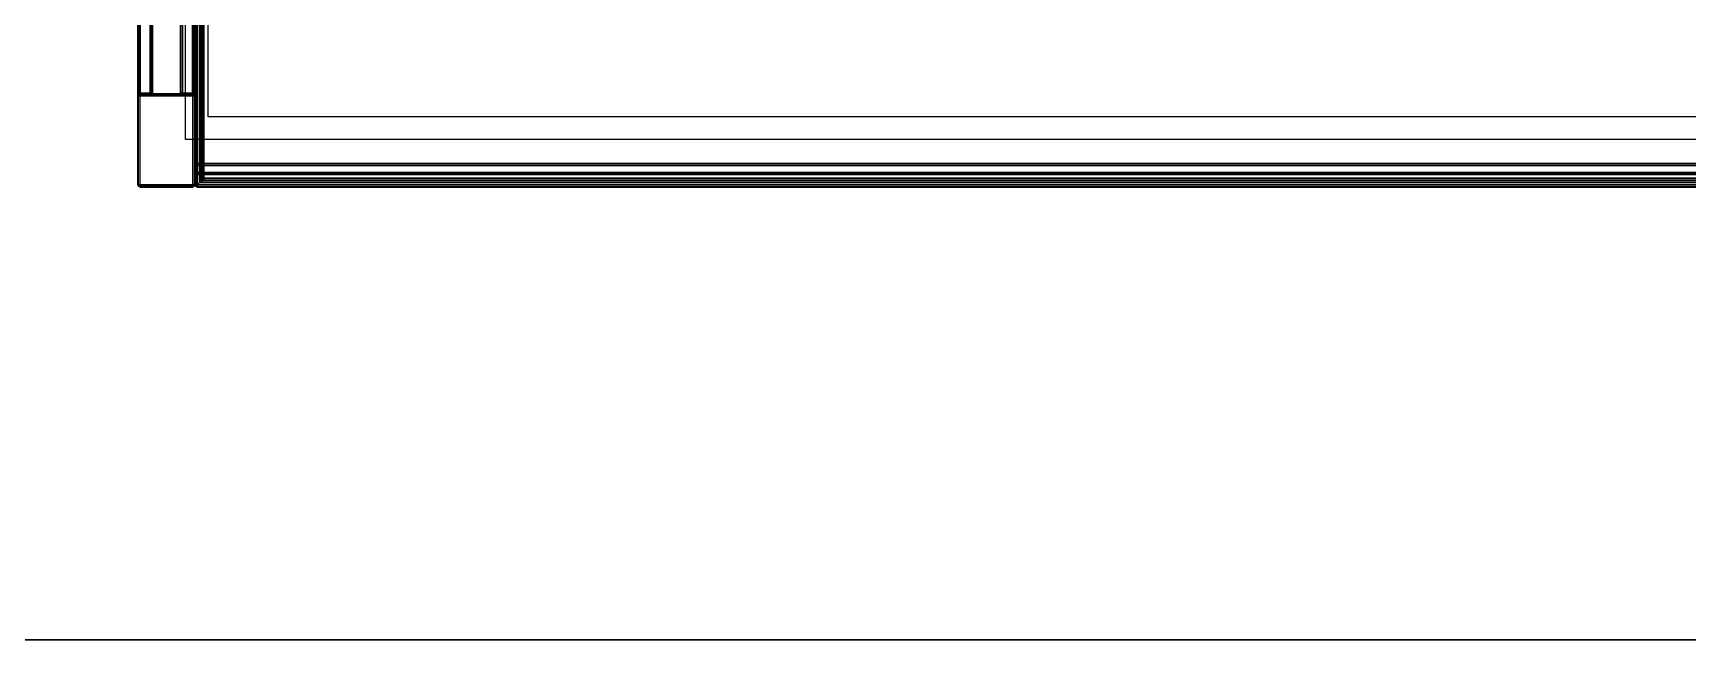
# Model space of a CAD drawing. Extents: x 11992 to 29481, y -6727 to 6811.
# Drawn here: x 14353 to 15080, y 431 to 697 of the extents above; entities that cross this region are included whole.
import ezdxf

# ---------------------------------------------------------------- set-up
doc = ezdxf.new("R2010")
doc.units = 0
doc.header["$MEASUREMENT"] = 0
doc.layers.get('0').update_dxf_attribs({"color": 8, "linetype": 'CONTINUOUS'})
for name, color, linetype in [('FF-FINISH【完成面】', 8, 'CONTINUOUS'), ('RC-FIN', 8, 'CONTINUOUS'), ('WALL', 8, 'CONTINUOUS')]:
    doc.layers.add(name, color=color, linetype=linetype)

msp = doc.modelspace()

# ---------------------------------------------------------------- linework, layer by layer
for p, q in [((14399.62, 630.6, -2440.43), (14399.63, 3630.6, -2440.43)), ((14398.62, 1214.23, -2439.43), (14398.62, 630.6, -2439.43)), ((14398.62, 1214.23, -52.17), (14398.62, 630.6, -52.17)), ((14398.87, 630.6, -2440.18), (14398.87, 1214.23, -2440.18)), ((14398.87, 630.6, -51.42), (14398.87, 1214.23, -51.42)), ((14399.59, 1220.6, -40.43), (14399.59, 630.6, -40.43)), ((14399.59, 1220.6, 379.57), (14399.59, 630.6, 379.57)), ((14399.62, 630.6, -2440.43), (14399.62, 1214.23, -2440.43)), ((14399.62, 630.6, -51.17), (14399.62, 1214.23, -51.17)), ((14422.62, 1214.23, -2440.43), (14422.62, 630.6, -2440.43)), ((14422.62, 1214.23, -51.17), (14422.62, 630.6, -51.17)), ((14423.37, 1214.23, -2440.18), (14423.37, 630.6, -2440.18)), ((14423.37, 1214.23, -51.42), (14423.37, 630.6, -51.42)), ((14423.62, 630.6, -2439.43), (14423.62, 1214.23, -2439.43)), ((14423.62, 630.6, -52.17), (14423.62, 1214.23, -52.17)), ((14423.68, 630.6, -2403.32), (14423.68, 1214.23, -2403.32)), ((14423.68, 630.6, -2369.43), (14423.68, 1214.23, -2369.43)), ((14423.68, 630.6, -2439.68), (14423.68, 1214.23, -2439.68)), ((14423.68, 630.6, -2405.56), (14423.68, 1214.23, -2405.56)), ((14423.93, 1214.23, -2368.68), (14423.93, 630.6, -2368.68)), ((14423.93, 630.6, -2440.43), (14423.93, 1214.23, -2440.43)), ((14423.93, 630.6, -2404.07), (14423.93, 1214.23, -2404.07)), ((14423.93, 1214.23, -2404.81), (14423.93, 630.6, -2404.81)), ((14424.68, 630.6, -2368.43), (14424.68, 1214.23, -2368.43)), ((14424.68, 630.6, -2404.56), (14424.68, 1214.23, -2404.56)), ((14424.68, 1214.23, -2404.32), (14424.68, 630.6, -2404.32)), ((14424.68, 1214.23, -2440.68), (14424.68, 630.6, -2440.68)), ((14423.69, 1211.23, -52.67), (14423.69, 640.07, -52.67)), ((14423.69, 1211.23, -74.67), (14423.69, 640.07, -74.67)), ((14423.69, 1211.23, -1389.6), (14423.69, 640.07, -1389.6)), ((14423.69, 1211.23, -1411.6), (14423.69, 640.07, -1411.6)), ((14423.94, 1211.23, -51.92), (14423.94, 640.07, -51.92)), ((14423.94, 640.07, -75.42), (14423.94, 1211.23, -75.42)), ((14423.94, 1211.23, -1388.85), (14423.94, 640.07, -1388.85)), ((14423.94, 640.07, -1412.35), (14423.94, 1211.23, -1412.35)), ((14424.69, 640.07, -75.67), (14424.69, 1211.23, -75.67)), ((14424.69, 1211.23, -1388.6), (14424.69, 640.07, -1388.6)), ((14424.69, 640.07, -1412.6), (14424.69, 1211.23, -1412.6)), ((14424.69, 1211.23, -51.67), (14424.69, 640.07, -51.67)), ((14425.68, 1213.23, -2440.68), (14425.68, 631.59, -2440.68)), ((14425.68, 631.59, -2368.43), (14425.68, 1213.23, -2368.43)), ((14425.68, 631.59, -2404.56), (14425.68, 1213.23, -2404.56)), ((14425.68, 1213.23, -2404.32), (14425.68, 631.59, -2404.32)), ((14426.43, 1211.73, -2404.07), (14426.43, 633.09, -2404.07)), ((14426.43, 633.09, -2404.81), (14426.43, 1211.73, -2404.81)), ((14426.43, 1211.73, -2440.43), (14426.43, 633.09, -2440.43)), ((14426.43, 633.09, -2368.68), (14426.43, 1211.73, -2368.68)), ((14426.68, 1211.23, -2369.93), (14426.68, 633.6, -2369.93)), ((14426.68, 1211.23, -2402.82), (14426.68, 633.59, -2402.82)), ((14426.68, 1211.23, -2439.68), (14426.68, 633.59, -2439.68)), ((14426.68, 1211.23, -2405.56), (14426.68, 633.59, -2405.56)), ((14426.68, 1211.23, -2403.32), (14426.68, 633.59, -2403.32)), ((14426.68, 1211.23, -2369.43), (14426.68, 633.59, -2369.43)), ((14426.68, 1211.23, -2406.07), (14426.68, 633.6, -2406.07)), ((14426.68, 1211.23, -2439.18), (14426.68, 633.59, -2439.18)), ((14426.93, 1211.23, -2405.32), (14426.93, 633.6, -2405.32)), ((14426.93, 633.59, -2439.93), (14426.93, 1211.23, -2439.93)), ((14426.93, 1211.23, -2369.18), (14426.93, 633.6, -2369.18)), ((14426.93, 633.59, -2403.57), (14426.93, 1211.23, -2403.57)), ((14427.68, 1211.23, -2405.07), (14427.68, 633.6, -2405.07)), ((14427.68, 633.59, -2440.18), (14427.68, 1211.23, -2440.18)), ((14427.68, 1211.23, -2368.93), (14427.68, 633.6, -2368.93)), ((14427.68, 633.59, -2403.82), (14427.68, 1211.23, -2403.82)), ((14398.62, 668.6, -1411.61), (14398.62, 1176.23, -1411.61)), ((14398.62, 668.6, -1389.61), (14398.62, 1176.23, -1389.61)), ((14398.62, 668.6, -2366.43), (14398.62, 1176.23, -2366.43)), ((14398.62, 668.6, -75.17), (14398.62, 1176.23, -75.17)), ((14398.62, 1172.96, -77.17), (14398.62, 670.85, -77.17)), ((14398.62, 1172.96, -1413.7), (14398.62, 670.85, -1413.7)), ((14398.62, 1172.96, -1387.67), (14398.62, 670.85, -1387.67)), ((14398.62, 1172.96, -2367.43), (14398.62, 670.85, -2367.43)), ((14398.87, 670.1, -1412.36), (14398.87, 1174.73, -1412.36)), ((14398.87, 670.1, -1388.86), (14398.87, 1174.73, -1388.86)), ((14398.87, 1174.73, -2365.68), (14398.87, 670.1, -2365.68)), ((14398.87, 1174.73, -75.92), (14398.87, 670.1, -75.92)), ((14398.87, 1172.96, -76.42), (14398.87, 670.85, -76.42)), ((14398.87, 1172.96, -1412.95), (14398.87, 670.85, -1412.95)), ((14398.87, 1172.96, -1388.42), (14398.87, 670.85, -1388.42)), ((14398.87, 1172.96, -2368.18), (14398.87, 670.85, -2368.18)), ((14399.62, 670.6, -1412.61), (14399.62, 1174.23, -1412.61)), ((14399.62, 670.6, -1388.61), (14399.62, 1174.23, -1388.61)), ((14399.62, 1174.23, -2365.43), (14399.62, 670.6, -2365.43)), ((14399.62, 1174.23, -76.17), (14399.62, 670.6, -76.17)), ((14399.62, 670.85, -1388.67), (14399.62, 1172.96, -1388.67)), ((14399.62, 670.85, -2368.43), (14399.62, 1172.96, -2368.43)), ((14399.62, 1172.96, -76.17), (14399.62, 670.85, -76.17)), ((14399.62, 1172.96, -1412.7), (14399.62, 670.85, -1412.7)), ((14404.1, 670.85, -76.17), (14404.1, 1172.96, -76.17)), ((14404.1, 670.85, -1412.7), (14404.1, 1172.96, -1412.7)), ((14404.1, 1172.96, -1388.67), (14404.1, 670.85, -1388.67)), ((14404.1, 1172.96, -2368.43), (14404.1, 670.85, -2368.43)), ((14404.85, 670.85, -1388.42), (14404.85, 1172.96, -1388.42)), ((14404.85, 670.85, -2368.18), (14404.85, 1172.96, -2368.18)), ((14404.85, 1172.96, -76.42), (14404.85, 670.85, -76.42)), ((14404.85, 1172.96, -1412.95), (14404.85, 670.85, -1412.95)), ((14405.1, 1172.96, -77.17), (14405.1, 670.85, -77.17)), ((14405.1, 1172.96, -1413.7), (14405.1, 670.85, -1413.7)), ((14405.1, 670.85, -1387.67), (14405.1, 1172.96, -1387.67)), ((14405.1, 670.85, -2367.43), (14405.1, 1172.96, -2367.43)), ((14417.21, 1172.96, -77.17), (14417.21, 670.85, -77.17)), ((14417.21, 1172.96, -1413.7), (14417.21, 670.85, -1413.7)), ((14417.21, 1172.96, -1387.67), (14417.21, 670.85, -1387.67)), ((14417.21, 1172.96, -2367.43), (14417.21, 670.85, -2367.43)), ((14417.46, 1172.96, -1388.42), (14417.46, 670.85, -1388.42)), ((14417.46, 1172.96, -2368.18), (14417.46, 670.85, -2368.18)), ((14417.46, 1172.96, -76.42), (14417.46, 670.85, -76.42)), ((14417.46, 1172.96, -1412.95), (14417.46, 670.85, -1412.95)), ((14418.21, 670.85, -1388.67), (14418.21, 1172.96, -1388.67)), ((14418.21, 670.85, -2368.43), (14418.21, 1172.96, -2368.43)), ((14418.21, 1172.96, -76.17), (14418.21, 670.85, -76.17)), ((14418.21, 1172.96, -1412.7), (14418.21, 670.85, -1412.7)), ((14422.62, 670.6, -1412.61), (14422.62, 1174.23, -1412.61)), ((14422.62, 670.6, -1388.61), (14422.62, 1174.23, -1388.61)), ((14422.62, 670.6, -2365.43), (14422.62, 1174.23, -2365.43)), ((14422.62, 670.6, -76.17), (14422.62, 1174.23, -76.17)), ((14422.68, 1172.96, -1388.67), (14422.68, 670.85, -1388.67)), ((14422.68, 1172.96, -2368.43), (14422.68, 670.85, -2368.43)), ((14422.68, 670.85, -76.17), (14422.68, 1172.96, -76.17)), ((14422.68, 670.85, -1412.7), (14422.68, 1172.96, -1412.7)), ((14423.37, 670.1, -2365.68), (14423.37, 1174.73, -2365.68)), ((14423.37, 670.1, -1412.36), (14423.37, 1174.73, -1412.36)), ((14423.37, 670.1, -75.92), (14423.37, 1174.73, -75.92)), ((14423.37, 670.1, -1388.86), (14423.37, 1174.73, -1388.86)), ((14423.43, 670.85, -1388.42), (14423.43, 1172.96, -1388.42)), ((14423.43, 670.85, -2368.18), (14423.43, 1172.96, -2368.18)), ((14423.44, 1172.96, -76.42), (14423.44, 670.85, -76.42)), ((14423.44, 1172.96, -1412.95), (14423.44, 670.85, -1412.95)), ((14423.62, 1176.23, -2366.43), (14423.62, 668.6, -2366.43)), ((14423.62, 1176.23, -75.17), (14423.62, 668.6, -75.17)), ((14423.62, 1176.23, -1411.61), (14423.62, 668.6, -1411.61)), ((14423.62, 1176.23, -1389.61), (14423.62, 668.6, -1389.61)), ((14423.68, 670.85, -1387.67), (14423.68, 1172.96, -1387.67)), ((14423.68, 670.85, -2367.43), (14423.68, 1172.96, -2367.43)), ((14423.68, 1172.96, -77.17), (14423.68, 670.85, -77.17)), ((14423.68, 1172.96, -1413.7), (14423.68, 670.85, -1413.7)), ((14398.62, 670.85, -1387.67), (14398.62, 670.85, -77.17)), ((14398.62, 670.85, -1387.67), (14398.87, 670.1, -1387.67)), ((14398.62, 670.85, -1387.67), (14398.87, 670.85, -1388.42)), ((14398.62, 670.85, -2367.43), (14398.62, 670.85, -1413.7)), ((14398.62, 670.85, -2367.43), (14398.87, 670.1, -2367.43)), ((14398.62, 670.85, -2367.43), (14398.87, 670.85, -2368.18)), ((14398.62, 670.85, -77.17), (14398.87, 670.85, -76.42)), ((14398.62, 670.85, -77.17), (14398.87, 670.1, -77.17)), ((14398.62, 670.85, -1413.7), (14398.87, 670.85, -1412.95)), ((14398.62, 670.85, -1413.7), (14398.87, 670.1, -1413.7)), ((14398.62, 668.6, -1411.61), (14398.87, 670.1, -1412.36)), ((14398.62, 668.6, -1389.61), (14398.87, 670.1, -1388.86)), ((14398.62, 668.6, -2366.43), (14398.87, 670.1, -2365.68)), ((14398.62, 668.6, -75.17), (14398.87, 670.1, -75.92)), ((14398.62, 668.6, -1411.61), (14398.87, 669.35, -1413.11)), ((14398.62, 668.6, -1389.61), (14398.87, 669.35, -1388.11)), ((14398.62, 668.6, -2366.43), (14398.87, 669.35, -2364.93)), ((14398.62, 668.6, -75.17), (14398.87, 669.35, -76.67)), ((14398.87, 670.1, -2365.68), (14398.85, 669.6, -2365.43)), ((14398.87, 670.1, -75.92), (14398.85, 669.6, -76.17)), ((14398.85, 669.6, -1412.61), (14398.87, 670.1, -1412.36)), ((14398.85, 669.6, -1388.61), (14398.87, 670.1, -1388.86)), ((14398.85, 669.6, -2365.43), (14399.62, 669.85, -2365.18)), ((14398.85, 669.6, -76.17), (14399.62, 669.85, -76.42)), ((14398.85, 669.6, -1412.61), (14399.62, 669.85, -1412.86)), ((14398.85, 669.6, -1388.61), (14399.62, 669.85, -1388.36)), ((14398.85, 669.6, -2365.43), (14398.87, 669.35, -2364.93)), ((14398.85, 669.6, -76.17), (14398.87, 669.35, -76.67)), ((14398.87, 669.35, -1413.11), (14398.85, 669.6, -1412.61)), ((14398.87, 669.35, -1388.11), (14398.85, 669.6, -1388.61)), ((14398.87, 670.85, -1388.42), (14398.99, 670.22, -1388.29)), ((14399.62, 670.85, -1388.67), (14398.87, 670.85, -1388.42)), ((14398.87, 670.85, -2368.18), (14398.99, 670.22, -2368.06)), ((14399.62, 670.85, -2368.43), (14398.87, 670.85, -2368.18)), ((14398.99, 670.22, -76.54), (14398.87, 670.85, -76.42)), ((14398.99, 670.22, -1413.08), (14398.87, 670.85, -1412.95)), ((14399.62, 670.85, -76.17), (14398.87, 670.85, -76.42)), ((14399.62, 670.85, -1412.7), (14398.87, 670.85, -1412.95)), ((14399.62, 670.6, -1412.61), (14398.87, 670.1, -1412.36)), ((14399.62, 670.6, -1388.61), (14398.87, 670.1, -1388.86)), ((14399.62, 670.6, -2365.43), (14398.87, 670.1, -2365.68)), ((14399.62, 670.6, -76.17), (14398.87, 670.1, -75.92)), ((14398.99, 670.22, -1388.29), (14398.87, 670.1, -1387.67)), ((14398.99, 670.22, -2368.06), (14398.87, 670.1, -2367.43)), ((14398.87, 670.1, -77.17), (14398.99, 670.22, -76.54)), ((14398.87, 670.1, -1413.7), (14398.99, 670.22, -1413.08)), ((14399.62, 669.85, -77.17), (14398.87, 670.1, -77.17)), ((14399.62, 669.85, -1413.7), (14398.87, 670.1, -1413.7)), ((14399.62, 669.85, -1387.67), (14398.87, 670.1, -1387.67)), ((14399.62, 669.85, -2367.43), (14398.87, 670.1, -2367.43)), ((14398.87, 670.1, -1387.67), (14398.87, 670.1, -77.17)), ((14398.87, 670.1, -2367.43), (14398.87, 670.1, -1413.7)), ((14399.62, 669.6, -2364.43), (14398.87, 669.35, -2364.93)), ((14399.62, 669.6, -77.17), (14398.87, 669.35, -76.67)), ((14399.62, 669.6, -1413.61), (14398.87, 669.35, -1413.11)), ((14399.62, 669.6, -1387.61), (14398.87, 669.35, -1388.11)), ((14398.87, 669.35, -2364.93), (14398.87, 669.35, -1413.11)), ((14398.87, 669.35, -76.67), (14398.87, 669.35, -1388.11)), ((14398.99, 670.22, -1388.29), (14399.62, 670.1, -1388.42)), ((14398.99, 670.22, -2368.06), (14399.62, 670.1, -2368.18)), ((14398.99, 670.22, -76.54), (14399.62, 670.1, -76.42)), ((14398.99, 670.22, -1413.08), (14399.62, 670.1, -1412.95)), ((14399.62, 670.85, -1388.67), (14399.62, 670.1, -1388.42)), ((14399.62, 670.85, -2368.43), (14399.62, 670.1, -2368.18)), ((14404.1, 670.85, -76.17), (14399.62, 670.85, -76.17)), ((14404.1, 670.85, -1412.7), (14399.62, 670.85, -1412.7)), ((14399.62, 670.85, -76.17), (14399.62, 670.1, -76.42)), ((14399.62, 670.85, -1412.7), (14399.62, 670.1, -1412.95)), ((14404.1, 670.85, -1388.67), (14399.62, 670.85, -1388.67)), ((14404.1, 670.85, -2368.43), (14399.62, 670.85, -2368.43)), ((14422.62, 670.6, -1412.61), (14399.62, 670.6, -1412.61)), ((14422.62, 670.6, -1388.61), (14399.62, 670.6, -1388.61)), ((14399.62, 670.6, -1412.61), (14399.62, 669.85, -1412.86)), ((14399.62, 670.6, -1388.61), (14399.62, 669.85, -1388.36)), ((14399.62, 670.6, -2365.43), (14422.62, 670.6, -2365.43)), ((14399.62, 670.6, -2365.43), (14399.62, 669.85, -2365.18)), ((14399.62, 670.6, -76.17), (14422.62, 670.6, -76.17)), ((14399.62, 670.6, -76.17), (14399.62, 669.85, -76.42)), ((14399.62, 669.85, -77.17), (14399.62, 670.1, -76.42)), ((14399.62, 669.85, -1413.7), (14399.62, 670.1, -1412.95)), ((14399.62, 669.85, -1387.67), (14399.62, 670.1, -1388.42)), ((14399.62, 669.85, -2367.43), (14399.62, 670.1, -2368.18)), ((14404.1, 670.1, -76.42), (14399.62, 670.1, -76.42)), ((14404.1, 670.1, -1412.95), (14399.62, 670.1, -1412.95)), ((14404.1, 670.1, -1388.42), (14399.62, 670.1, -1388.42)), ((14404.1, 670.1, -2368.18), (14399.62, 670.1, -2368.18)), ((14422.62, 669.85, -1412.86), (14399.62, 669.85, -1412.86)), ((14422.62, 669.85, -1388.36), (14399.62, 669.85, -1388.36)), ((14399.62, 669.85, -77.17), (14399.62, 669.85, -1387.67)), ((14399.62, 669.85, -1413.7), (14399.62, 669.85, -2367.43)), ((14399.62, 669.6, -2364.43), (14399.62, 669.85, -2365.18)), ((14399.62, 669.6, -77.17), (14399.62, 669.85, -76.42)), ((14399.62, 669.6, -1413.61), (14399.62, 669.85, -1412.86)), ((14399.62, 669.6, -1387.61), (14399.62, 669.85, -1388.36)), ((14399.62, 669.85, -2365.18), (14422.62, 669.85, -2365.18)), ((14399.62, 669.85, -76.42), (14422.62, 669.85, -76.42)), ((14404.1, 669.85, -1387.67), (14399.62, 669.85, -1387.67)), ((14404.1, 669.85, -2367.43), (14399.62, 669.85, -2367.43)), ((14404.1, 669.85, -77.17), (14399.62, 669.85, -77.17)), ((14404.1, 669.85, -1413.7), (14399.62, 669.85, -1413.7)), ((14422.62, 669.6, -1413.61), (14399.62, 669.6, -1413.61)), ((14422.62, 669.6, -1387.61), (14399.62, 669.6, -1387.61)), ((14422.62, 669.6, -2364.43), (14399.62, 669.6, -2364.43)), ((14422.62, 669.6, -77.17), (14399.62, 669.6, -77.17)), ((14399.62, 669.6, -2364.43), (14399.62, 669.6, -1413.61)), ((14399.62, 669.6, -77.17), (14399.62, 669.6, -1387.61)), ((14404.1, 670.85, -76.17), (14404.85, 670.85, -76.42)), ((14404.1, 670.85, -76.17), (14404.1, 670.1, -76.42)), ((14404.1, 670.85, -1412.7), (14404.85, 670.85, -1412.95)), ((14404.1, 670.85, -1412.7), (14404.1, 670.1, -1412.95)), ((14404.1, 670.85, -1388.67), (14404.1, 670.1, -1388.42)), ((14404.1, 670.85, -1388.67), (14404.85, 670.85, -1388.42)), ((14404.1, 670.85, -2368.43), (14404.1, 670.1, -2368.18)), ((14404.1, 670.85, -2368.43), (14404.85, 670.85, -2368.18)), ((14404.72, 670.22, -76.54), (14404.1, 670.1, -76.42)), ((14404.72, 670.22, -1413.08), (14404.1, 670.1, -1412.95)), ((14404.72, 670.22, -1388.29), (14404.1, 670.1, -1388.42)), ((14404.72, 670.22, -2368.06), (14404.1, 670.1, -2368.18)), ((14404.1, 669.85, -1387.67), (14404.85, 670.1, -1387.67)), ((14404.1, 669.85, -1387.67), (14404.1, 670.1, -1388.42)), ((14404.1, 669.85, -2367.43), (14404.85, 670.1, -2367.43)), ((14404.1, 669.85, -2367.43), (14404.1, 670.1, -2368.18)), ((14404.1, 669.85, -77.17), (14404.1, 670.1, -76.42)), ((14404.1, 669.85, -77.17), (14404.85, 670.1, -77.17)), ((14404.1, 669.85, -1413.7), (14404.1, 670.1, -1412.95)), ((14404.1, 669.85, -1413.7), (14404.85, 670.1, -1413.7)), ((14404.1, 669.85, -1387.67), (14404.1, 669.85, -77.17)), ((14404.1, 669.85, -2367.43), (14404.1, 669.85, -1413.7)), ((14404.72, 670.22, -1388.29), (14404.85, 670.85, -1388.42)), ((14404.85, 670.85, -76.42), (14404.72, 670.22, -76.54)), ((14404.72, 670.22, -2368.06), (14404.85, 670.85, -2368.18)), ((14404.85, 670.85, -1412.95), (14404.72, 670.22, -1413.08)), ((14404.72, 670.22, -76.54), (14404.85, 670.1, -77.17)), ((14404.72, 670.22, -1413.08), (14404.85, 670.1, -1413.7)), ((14404.85, 670.1, -1387.67), (14404.72, 670.22, -1388.29)), ((14404.85, 670.1, -2367.43), (14404.72, 670.22, -2368.06)), ((14405.1, 670.85, -77.17), (14404.85, 670.1, -77.17)), ((14405.1, 670.85, -77.17), (14404.85, 670.85, -76.42)), ((14405.1, 670.85, -1413.7), (14404.85, 670.1, -1413.7)), ((14405.1, 670.85, -1413.7), (14404.85, 670.85, -1412.95)), ((14405.1, 670.85, -1387.67), (14404.85, 670.85, -1388.42)), ((14405.1, 670.85, -1387.67), (14404.85, 670.1, -1387.67)), ((14405.1, 670.85, -2367.43), (14404.85, 670.85, -2368.18)), ((14405.1, 670.85, -2367.43), (14404.85, 670.1, -2367.43)), ((14404.85, 670.1, -1387.67), (14404.85, 670.1, -77.17)), ((14404.85, 670.1, -2367.43), (14404.85, 670.1, -1413.7)), ((14405.1, 670.85, -1387.67), (14405.1, 670.85, -77.17)), ((14405.1, 670.85, -2367.43), (14405.1, 670.85, -1413.7)), ((14417.21, 670.85, -1387.67), (14417.21, 670.85, -77.17)), ((14417.21, 670.85, -1387.67), (14417.46, 670.1, -1387.67)), ((14417.21, 670.85, -1387.67), (14417.46, 670.85, -1388.42)), ((14417.21, 670.85, -2367.43), (14417.21, 670.85, -1413.7)), ((14417.21, 670.85, -2367.43), (14417.46, 670.1, -2367.43)), ((14417.21, 670.85, -2367.43), (14417.46, 670.85, -2368.18)), ((14417.21, 670.85, -77.17), (14417.46, 670.85, -76.42)), ((14417.21, 670.85, -77.17), (14417.46, 670.1, -77.17)), ((14417.21, 670.85, -1413.7), (14417.46, 670.85, -1412.95)), ((14417.21, 670.85, -1413.7), (14417.46, 670.1, -1413.7)), ((14417.46, 670.85, -1388.42), (14417.58, 670.22, -1388.29)), ((14418.21, 670.85, -1388.67), (14417.46, 670.85, -1388.42)), ((14417.46, 670.85, -2368.18), (14417.58, 670.22, -2368.06)), ((14418.21, 670.85, -2368.43), (14417.46, 670.85, -2368.18)), ((14417.58, 670.22, -76.54), (14417.46, 670.85, -76.42)), ((14417.58, 670.22, -1413.08), (14417.46, 670.85, -1412.95)), ((14418.21, 670.85, -76.17), (14417.46, 670.85, -76.42)), ((14418.21, 670.85, -1412.7), (14417.46, 670.85, -1412.95)), ((14417.58, 670.22, -1388.29), (14417.46, 670.1, -1387.67)), ((14417.58, 670.22, -2368.06), (14417.46, 670.1, -2367.43)), ((14417.46, 670.1, -77.17), (14417.58, 670.22, -76.54)), ((14417.46, 670.1, -1413.7), (14417.58, 670.22, -1413.08)), ((14418.21, 669.85, -77.17), (14417.46, 670.1, -77.17)), ((14418.21, 669.85, -1413.7), (14417.46, 670.1, -1413.7)), ((14418.21, 669.85, -1387.67), (14417.46, 670.1, -1387.67)), ((14418.21, 669.85, -2367.43), (14417.46, 670.1, -2367.43)), ((14417.46, 670.1, -1387.67), (14417.46, 670.1, -77.17)), ((14417.46, 670.1, -2367.43), (14417.46, 670.1, -1413.7)), ((14417.58, 670.22, -1388.29), (14418.21, 670.1, -1388.42)), ((14417.58, 670.22, -2368.06), (14418.21, 670.1, -2368.18)), ((14417.58, 670.22, -76.54), (14418.21, 670.1, -76.42)), ((14417.58, 670.22, -1413.08), (14418.21, 670.1, -1412.95)), ((14422.68, 670.85, -1388.67), (14418.21, 670.85, -1388.67)), ((14422.68, 670.85, -2368.43), (14418.21, 670.85, -2368.43)), ((14418.21, 670.85, -1388.67), (14418.21, 670.1, -1388.42)), ((14418.21, 670.85, -2368.43), (14418.21, 670.1, -2368.18)), ((14422.68, 670.85, -76.17), (14418.21, 670.85, -76.17)), ((14422.68, 670.85, -1412.7), (14418.21, 670.85, -1412.7)), ((14418.21, 670.85, -76.17), (14418.21, 670.1, -76.42)), ((14418.21, 670.85, -1412.7), (14418.21, 670.1, -1412.95)), ((14422.68, 670.1, -1388.42), (14418.21, 670.1, -1388.42)), ((14422.68, 670.1, -2368.18), (14418.21, 670.1, -2368.18)), ((14418.21, 669.85, -77.17), (14418.21, 670.1, -76.42)), ((14418.21, 669.85, -1413.7), (14418.21, 670.1, -1412.95)), ((14418.21, 669.85, -1387.67), (14418.21, 670.1, -1388.42)), ((14418.21, 669.85, -2367.43), (14418.21, 670.1, -2368.18)), ((14422.68, 670.1, -76.42), (14418.21, 670.1, -76.42)), ((14422.68, 670.1, -1412.95), (14418.21, 670.1, -1412.95)), ((14422.68, 669.85, -1387.67), (14418.21, 669.85, -1387.67)), ((14422.68, 669.85, -2367.43), (14418.21, 669.85, -2367.43)), ((14422.68, 669.85, -77.17), (14418.21, 669.85, -77.17)), ((14422.68, 669.85, -1413.7), (14418.21, 669.85, -1413.7)), ((14418.21, 669.85, -77.17), (14418.21, 669.85, -1387.67)), ((14418.21, 669.85, -1413.7), (14418.21, 669.85, -2367.43)), ((14422.62, 670.6, -1412.61), (14422.62, 669.85, -1412.86)), ((14422.62, 670.6, -1412.61), (14423.37, 670.1, -1412.36)), ((14422.62, 670.6, -1388.61), (14423.37, 670.1, -1388.86)), ((14422.62, 670.6, -1388.61), (14422.62, 669.85, -1388.36)), ((14422.62, 670.6, -2365.43), (14423.37, 670.1, -2365.68)), ((14422.62, 670.6, -2365.43), (14422.62, 669.85, -2365.18)), ((14422.62, 670.6, -76.17), (14422.62, 669.85, -76.42)), ((14422.62, 670.6, -76.17), (14423.37, 670.1, -75.92)), ((14422.62, 669.6, -1413.61), (14422.62, 669.85, -1412.86)), ((14422.62, 669.85, -1412.86), (14423.39, 669.6, -1412.61)), ((14422.62, 669.6, -1387.61), (14422.62, 669.85, -1388.36)), ((14422.62, 669.85, -1388.36), (14423.39, 669.6, -1388.61)), ((14422.62, 669.6, -2364.43), (14422.62, 669.85, -2365.18)), ((14422.62, 669.6, -77.17), (14422.62, 669.85, -76.42)), ((14422.62, 669.85, -2365.18), (14423.39, 669.6, -2365.43)), ((14422.62, 669.85, -76.42), (14423.39, 669.6, -76.17)), ((14422.62, 669.6, -1413.61), (14422.62, 669.6, -2364.43)), ((14422.62, 669.6, -1413.61), (14423.37, 669.35, -1413.11)), ((14422.62, 669.6, -1387.61), (14422.62, 669.6, -77.17)), ((14422.62, 669.6, -1387.61), (14423.37, 669.35, -1388.11)), ((14422.62, 669.6, -2364.43), (14423.37, 669.35, -2364.93)), ((14422.62, 669.6, -77.17), (14423.37, 669.35, -76.67)), ((14422.68, 670.85, -1388.67), (14422.68, 670.1, -1388.42)), ((14422.68, 670.85, -1388.67), (14423.43, 670.85, -1388.42)), ((14422.68, 670.85, -2368.43), (14422.68, 670.1, -2368.18)), ((14422.68, 670.85, -2368.43), (14423.43, 670.85, -2368.18)), ((14422.68, 670.85, -76.17), (14423.44, 670.85, -76.42)), ((14422.68, 670.85, -76.17), (14422.68, 670.1, -76.42)), ((14422.68, 670.85, -1412.7), (14423.44, 670.85, -1412.95)), ((14422.68, 670.85, -1412.7), (14422.68, 670.1, -1412.95)), ((14423.31, 670.22, -1388.29), (14422.68, 670.1, -1388.42)), ((14423.31, 670.22, -2368.06), (14422.68, 670.1, -2368.18)), ((14423.31, 670.22, -76.54), (14422.68, 670.1, -76.42)), ((14423.31, 670.22, -1413.08), (14422.68, 670.1, -1412.95)), ((14422.68, 669.85, -1387.67), (14423.43, 670.1, -1387.67)), ((14422.68, 669.85, -1387.67), (14422.68, 670.1, -1388.42)), ((14422.68, 669.85, -2367.43), (14423.43, 670.1, -2367.43)), ((14422.68, 669.85, -2367.43), (14422.68, 670.1, -2368.18)), ((14422.68, 669.85, -77.17), (14422.68, 670.1, -76.42)), ((14422.68, 669.85, -77.17), (14423.44, 670.1, -77.17)), ((14422.68, 669.85, -1413.7), (14422.68, 670.1, -1412.95)), ((14422.68, 669.85, -1413.7), (14423.44, 670.1, -1413.7)), ((14422.68, 669.85, -1387.67), (14422.68, 669.85, -77.17)), ((14422.68, 669.85, -2367.43), (14422.68, 669.85, -1413.7)), ((14423.31, 670.22, -1388.29), (14423.43, 670.85, -1388.42)), ((14423.44, 670.85, -76.42), (14423.31, 670.22, -76.54)), ((14423.31, 670.22, -2368.06), (14423.43, 670.85, -2368.18)), ((14423.44, 670.85, -1412.95), (14423.31, 670.22, -1413.08)), ((14423.43, 670.1, -1387.67), (14423.31, 670.22, -1388.29)), ((14423.43, 670.1, -2367.43), (14423.31, 670.22, -2368.06)), ((14423.31, 670.22, -76.54), (14423.44, 670.1, -77.17)), ((14423.31, 670.22, -1413.08), (14423.44, 670.1, -1413.7)), ((14423.39, 669.6, -1412.61), (14423.37, 670.1, -1412.36)), ((14423.39, 669.6, -1388.61), (14423.37, 670.1, -1388.86)), ((14423.62, 668.6, -2366.43), (14423.37, 670.1, -2365.68)), ((14423.62, 668.6, -75.17), (14423.37, 670.1, -75.92)), ((14423.39, 669.6, -2365.43), (14423.37, 670.1, -2365.68)), ((14423.62, 668.6, -1411.61), (14423.37, 670.1, -1412.36)), ((14423.39, 669.6, -76.17), (14423.37, 670.1, -75.92)), ((14423.62, 668.6, -1389.61), (14423.37, 670.1, -1388.86)), ((14423.39, 669.6, -1412.61), (14423.37, 669.35, -1413.11)), ((14423.39, 669.6, -1388.61), (14423.37, 669.35, -1388.11)), ((14423.39, 669.6, -2365.43), (14423.37, 669.35, -2364.93)), ((14423.39, 669.6, -76.17), (14423.37, 669.35, -76.67)), ((14423.37, 669.35, -1413.11), (14423.37, 669.35, -2364.93)), ((14423.37, 669.35, -1388.11), (14423.37, 669.35, -76.67)), ((14423.62, 668.6, -2366.43), (14423.37, 669.35, -2364.93)), ((14423.62, 668.6, -75.17), (14423.37, 669.35, -76.67)), ((14423.62, 668.6, -1411.61), (14423.37, 669.35, -1413.11)), ((14423.62, 668.6, -1389.61), (14423.37, 669.35, -1388.11)), ((14423.68, 670.85, -1387.67), (14423.43, 670.85, -1388.42)), ((14423.68, 670.85, -1387.67), (14423.43, 670.1, -1387.67)), ((14423.68, 670.85, -2367.43), (14423.43, 670.85, -2368.18)), ((14423.68, 670.85, -2367.43), (14423.43, 670.1, -2367.43)), ((14423.43, 670.1, -1387.67), (14423.44, 670.1, -77.17)), ((14423.43, 670.1, -2367.43), (14423.44, 670.1, -1413.7)), ((14423.68, 670.85, -77.17), (14423.44, 670.1, -77.17)), ((14423.68, 670.85, -77.17), (14423.44, 670.85, -76.42)), ((14423.68, 670.85, -1413.7), (14423.44, 670.1, -1413.7)), ((14423.68, 670.85, -1413.7), (14423.44, 670.85, -1412.95)), ((14423.68, 670.85, -1387.67), (14423.68, 670.85, -77.17)), ((14423.68, 670.85, -2367.43), (14423.68, 670.85, -1413.7)), ((14398.62, 668.6, -1411.61), (14398.62, 630.6, -1412.61)), ((14398.62, 668.6, -1411.61), (14398.62, 668.6, -1389.61)), ((14398.62, 668.6, -1389.61), (14398.62, 630.6, -1388.61)), ((14398.62, 630.6, -2439.43), (14398.62, 668.6, -2366.43)), ((14398.62, 630.6, -52.17), (14398.62, 668.6, -75.17)), ((14398.62, 668.6, -2366.43), (14398.62, 668.6, -1411.61)), ((14398.62, 668.6, -75.17), (14398.62, 668.6, -1389.61)), ((14423.62, 630.6, -2439.43), (14423.62, 668.6, -2366.43)), ((14423.62, 630.6, -52.17), (14423.62, 668.6, -75.17)), ((14423.62, 668.6, -2366.43), (14423.62, 668.6, -1411.61)), ((14423.62, 668.6, -75.17), (14423.62, 668.6, -1389.61)), ((14423.62, 630.6, -1412.61), (14423.62, 668.6, -1411.61)), ((14423.62, 630.6, -1388.61), (14423.62, 668.6, -1389.61)), ((14423.62, 668.6, -1411.61), (14423.62, 668.6, -1389.61)), ((14423.69, 640.07, -74.67), (14423.69, 640.07, -52.67)), ((14423.69, 640.07, -74.67), (14423.94, 639.32, -74.67)), ((14423.69, 640.07, -74.67), (14423.94, 640.07, -75.42)), ((14423.69, 640.07, -52.67), (14423.94, 640.07, -51.92)), ((14423.69, 640.07, -52.67), (14423.94, 639.32, -52.67)), ((14423.69, 640.07, -1411.6), (14423.69, 640.07, -1389.6)), ((14423.69, 640.07, -1411.6), (14423.94, 639.32, -1411.6)), ((14423.69, 640.07, -1411.6), (14423.94, 640.07, -1412.35)), ((14423.69, 640.07, -1389.6), (14423.94, 640.07, -1388.85)), ((14423.69, 640.07, -1389.6), (14423.94, 639.32, -1389.6)), ((14424.69, 640.07, -75.67), (14423.94, 640.07, -75.42)), ((14424.07, 639.45, -75.29), (14423.94, 640.07, -75.42)), ((14423.94, 640.07, -51.92), (14424.07, 639.45, -52.04)), ((14424.69, 640.07, -1388.6), (14423.94, 640.07, -1388.85)), ((14424.69, 640.07, -1412.6), (14423.94, 640.07, -1412.35)), ((14424.07, 639.45, -1412.23), (14423.94, 640.07, -1412.35)), ((14424.69, 640.07, -51.67), (14423.94, 640.07, -51.92)), ((14423.94, 640.07, -1388.85), (14424.07, 639.45, -1388.98)), ((14424.69, 640.07, -75.67), (15685.58, 640.07, -75.67)), ((14424.69, 640.07, -75.67), (14424.69, 639.32, -75.42)), ((14424.69, 640.07, -1388.6), (15685.58, 640.07, -1388.6)), ((14424.69, 640.07, -1388.6), (14424.69, 639.32, -1388.85)), ((14424.69, 640.07, -1412.6), (15685.58, 640.07, -1412.6)), ((14424.69, 640.07, -1412.6), (14424.69, 639.32, -1412.35)), ((14424.69, 640.07, -51.67), (15685.58, 640.07, -51.67)), ((14424.69, 640.07, -51.67), (14424.69, 639.32, -51.92)), ((14423.69, 635.07, -52.17), (14423.94, 635.82, -52.17)), ((14423.69, 635.07, -251.2), (14423.94, 635.82, -251.2)), ((14423.69, 635.07, -2367.43), (14423.94, 635.82, -2367.43)), ((14423.69, 635.07, -677.8), (14423.94, 635.82, -677.8)), ((14423.69, 630.59, -251.2), (14423.69, 635.07, -251.2)), ((14423.69, 630.59, -52.17), (14423.69, 635.07, -52.17)), ((14423.69, 635.07, -52.17), (14423.69, 635.07, -251.2)), ((14423.69, 635.07, -52.17), (14423.94, 635.07, -51.42)), ((14423.69, 635.07, -2367.43), (14423.69, 635.07, -677.8)), ((14423.69, 635.07, -2367.43), (14423.69, 630.59, -2367.43)), ((14423.69, 635.07, -2367.43), (14423.94, 635.07, -2368.18)), ((14423.69, 630.59, -677.8), (14423.69, 635.07, -677.8)), ((14423.69, 635.07, -677.8), (14423.69, 635.07, -251.2)), ((14424.07, 639.45, -75.29), (14423.94, 639.32, -74.67)), ((14424.07, 639.45, -52.04), (14423.94, 639.32, -52.67)), ((14424.07, 639.45, -1412.23), (14423.94, 639.32, -1411.6)), ((14424.07, 639.45, -1388.98), (14423.94, 639.32, -1389.6)), ((14424.69, 639.07, -1389.6), (14423.94, 639.32, -1389.6)), ((14423.94, 639.32, -1389.6), (14423.94, 639.32, -1411.6)), ((14424.69, 639.07, -1411.6), (14423.94, 639.32, -1411.6)), ((14424.69, 639.07, -52.67), (14423.94, 639.32, -52.67)), ((14423.94, 639.32, -52.67), (14423.94, 639.32, -74.67)), ((14424.69, 639.07, -74.67), (14423.94, 639.32, -74.67)), ((14424.69, 636.07, -52.17), (14423.94, 635.82, -52.17)), ((14424.69, 636.07, -2367.43), (14423.94, 635.82, -2367.43)), ((14424.69, 636.07, -677.8), (14423.94, 635.82, -677.8)), ((14424.69, 636.07, -251.2), (14423.94, 635.82, -251.2)), ((14424.07, 635.7, -2368.06), (14423.94, 635.82, -2367.43)), ((14423.94, 635.82, -2367.43), (14423.94, 635.82, -677.8)), ((14423.94, 635.82, -52.17), (14424.07, 635.7, -51.55)), ((14423.94, 635.82, -52.17), (14423.94, 635.82, -251.2)), ((14423.94, 635.82, -677.8), (14423.94, 635.82, -251.2)), ((14424.07, 635.7, -2368.06), (14423.94, 635.07, -2368.18)), ((14424.07, 635.7, -51.55), (14423.94, 635.07, -51.42)), ((14424.69, 635.07, -2368.43), (14423.94, 635.07, -2368.18)), ((14423.94, 635.07, -51.42), (14423.94, 630.59, -51.42)), ((14423.94, 635.07, -2368.18), (14423.94, 630.59, -2368.18)), ((14424.69, 635.07, -51.17), (14423.94, 635.07, -51.42)), ((14424.69, 639.32, -75.42), (14424.07, 639.45, -75.29)), ((14424.07, 639.45, -52.04), (14424.69, 639.32, -51.92)), ((14424.69, 639.32, -1412.35), (14424.07, 639.45, -1412.23)), ((14424.07, 639.45, -1388.98), (14424.69, 639.32, -1388.85)), ((14424.07, 635.7, -51.55), (14424.69, 635.82, -51.42)), ((14424.69, 635.82, -2368.18), (14424.07, 635.7, -2368.06)), ((14424.69, 639.32, -75.42), (15685.58, 639.32, -75.42)), ((14424.69, 639.07, -1389.6), (14424.69, 639.32, -1388.85)), ((14424.69, 639.32, -1388.85), (15685.58, 639.32, -1388.85)), ((14424.69, 639.07, -1411.6), (14424.69, 639.32, -1412.35)), ((14424.69, 639.07, -52.67), (14424.69, 639.32, -51.92)), ((14424.69, 639.32, -51.92), (15685.58, 639.32, -51.92)), ((14424.69, 639.32, -1412.35), (15685.58, 639.32, -1412.35)), ((14424.69, 639.07, -74.67), (14424.69, 639.32, -75.42)), ((14424.69, 639.07, -1389.6), (15685.58, 639.07, -1389.6)), ((14424.69, 639.07, -1389.6), (14424.69, 639.07, -1411.6)), ((14424.69, 639.07, -1411.6), (15685.58, 639.07, -1411.6)), ((14424.69, 639.07, -52.67), (15685.58, 639.07, -52.67)), ((14424.69, 639.07, -52.67), (14424.69, 639.07, -74.67)), ((14424.69, 639.07, -74.67), (15685.58, 639.07, -74.67)), ((14424.69, 636.07, -52.17), (15685.58, 636.07, -52.17)), ((14424.69, 636.07, -52.17), (14424.69, 635.82, -51.42)), ((15685.58, 636.07, -2367.43), (14424.69, 636.07, -2367.43)), ((14424.69, 636.07, -2367.43), (14424.69, 636.07, -677.8)), ((14424.69, 636.07, -2367.43), (14424.69, 635.82, -2368.18)), ((14424.69, 636.07, -677.8), (14424.69, 636.07, -251.2)), ((14424.69, 636.07, -251.2), (14424.69, 636.07, -52.17)), ((14424.69, 635.07, -2368.43), (14424.69, 635.82, -2368.18)), ((14424.69, 635.82, -51.42), (15685.58, 635.82, -51.42)), ((14424.69, 635.07, -51.17), (14424.69, 635.82, -51.42)), ((15685.58, 635.82, -2368.18), (14424.69, 635.82, -2368.18)), ((14424.69, 635.07, -2368.43), (14424.69, 630.59, -2368.43)), ((14424.69, 635.07, -2368.43), (15685.58, 635.07, -2368.43)), ((15685.58, 635.07, -51.17), (14424.69, 635.07, -51.17)), ((14424.69, 635.07, -51.17), (14424.69, 630.59, -51.17)), ((14425.68, 631.59, -2368.43), (14426.43, 633.09, -2368.68)), ((14425.68, 631.59, -2440.68), (14426.43, 633.09, -2440.43)), ((14425.68, 631.59, -2404.56), (14426.43, 633.09, -2404.81)), ((14425.68, 631.59, -2404.32), (14426.43, 633.09, -2404.07)), ((14426.68, 633.59, -2405.56), (14426.43, 633.09, -2404.81)), ((14426.68, 633.59, -2439.68), (14426.43, 633.09, -2440.43)), ((14426.68, 633.59, -2369.43), (14426.43, 633.09, -2368.68)), ((14426.68, 633.59, -2403.32), (14426.43, 633.09, -2404.07)), ((14426.68, 632.59, -2440.45), (14426.43, 633.09, -2440.43)), ((14426.43, 633.09, -2404.81), (14426.68, 632.59, -2404.8)), ((14426.68, 632.59, -2404.08), (14426.43, 633.09, -2404.07)), ((14426.43, 633.09, -2368.68), (14426.68, 632.59, -2368.66)), ((14426.68, 633.6, -2406.07), (14426.93, 633.6, -2405.32)), ((14426.68, 633.6, -2406.07), (14426.93, 632.85, -2406.07)), ((14426.68, 633.59, -2402.82), (14426.68, 633.6, -2369.93)), ((14426.68, 633.6, -2369.93), (14426.93, 633.6, -2369.18)), ((14426.68, 633.6, -2369.93), (14426.93, 632.85, -2369.93)), ((14426.68, 633.59, -2439.18), (14426.68, 633.6, -2406.07)), ((14426.68, 633.59, -2402.82), (14426.93, 632.84, -2402.82)), ((14426.68, 633.59, -2402.82), (14426.93, 633.59, -2403.57)), ((14426.68, 633.59, -2405.56), (14426.68, 633.59, -2439.68)), ((14426.68, 633.59, -2405.56), (14426.93, 632.84, -2405.56)), ((14426.68, 633.59, -2439.68), (14426.93, 632.84, -2439.68)), ((14426.68, 633.59, -2369.43), (14426.68, 633.59, -2403.32)), ((14426.68, 633.59, -2369.43), (14426.93, 632.84, -2369.43)), ((14426.68, 633.59, -2403.32), (14426.93, 632.84, -2403.32)), ((14426.68, 633.59, -2439.18), (14426.93, 632.84, -2439.18)), ((14426.68, 633.59, -2439.18), (14426.93, 633.59, -2439.93)), ((14426.93, 632.84, -2439.68), (14426.68, 632.59, -2440.45)), ((14426.93, 632.84, -2403.32), (14426.68, 632.59, -2404.08)), ((14426.68, 632.59, -2404.8), (14426.93, 632.84, -2405.56)), ((14426.68, 632.59, -2368.66), (14426.93, 632.84, -2369.43)), ((14426.68, 632.59, -2440.45), (14427.18, 632.34, -2440.43)), ((14426.68, 632.59, -2404.08), (14427.18, 632.34, -2404.07)), ((14426.68, 632.59, -2404.8), (14427.18, 632.34, -2404.81)), ((14426.68, 632.59, -2368.66), (14427.18, 632.34, -2368.68)), ((14427.68, 633.6, -2368.93), (14426.93, 633.6, -2369.18)), ((14426.93, 633.6, -2369.18), (14427.06, 632.97, -2369.31)), ((14427.68, 633.6, -2405.07), (14426.93, 633.6, -2405.32)), ((14426.93, 633.6, -2405.32), (14427.06, 632.97, -2405.44)), ((14427.68, 633.59, -2440.18), (14426.93, 633.59, -2439.93)), ((14427.06, 632.97, -2439.8), (14426.93, 633.59, -2439.93)), ((14427.68, 633.59, -2403.82), (14426.93, 633.59, -2403.57)), ((14427.06, 632.97, -2403.44), (14426.93, 633.59, -2403.57)), ((14427.06, 632.97, -2369.31), (14426.93, 632.85, -2369.93)), ((14427.06, 632.97, -2439.8), (14426.93, 632.84, -2439.18)), ((14427.06, 632.97, -2403.44), (14426.93, 632.84, -2402.82)), ((14427.06, 632.97, -2405.44), (14426.93, 632.85, -2406.07)), ((14427.68, 632.6, -2406.07), (14426.93, 632.85, -2406.07)), ((14426.93, 632.85, -2406.07), (14426.93, 632.84, -2439.18)), ((14427.68, 632.6, -2369.93), (14426.93, 632.85, -2369.93)), ((14426.93, 632.85, -2369.93), (14426.93, 632.84, -2402.82)), ((14427.68, 632.59, -2403.32), (14426.93, 632.84, -2403.32)), ((14426.93, 632.84, -2439.68), (14426.93, 632.84, -2405.56)), ((14427.68, 632.59, -2369.43), (14426.93, 632.84, -2369.43)), ((14427.68, 632.59, -2439.18), (14426.93, 632.84, -2439.18)), ((14426.93, 632.84, -2403.32), (14426.93, 632.84, -2369.43)), ((14427.68, 632.59, -2439.68), (14426.93, 632.84, -2439.68)), ((14427.68, 632.59, -2402.82), (14426.93, 632.84, -2402.82)), ((14427.68, 632.59, -2405.56), (14426.93, 632.84, -2405.56)), ((14427.06, 632.97, -2369.31), (14427.68, 632.85, -2369.18)), ((14427.68, 632.84, -2439.93), (14427.06, 632.97, -2439.8)), ((14427.68, 632.84, -2403.57), (14427.06, 632.97, -2403.44)), ((14427.06, 632.97, -2405.44), (14427.68, 632.85, -2405.32)), ((14427.68, 632.59, -2403.32), (14427.18, 632.34, -2404.07)), ((14427.68, 632.59, -2369.43), (14427.18, 632.34, -2368.68)), ((14427.68, 632.59, -2439.68), (14427.18, 632.34, -2440.43)), ((14427.68, 632.59, -2405.56), (14427.18, 632.34, -2404.81)), ((14427.68, 633.6, -2368.93), (14427.68, 632.85, -2369.18)), ((14427.68, 633.6, -2368.93), (15682.58, 633.6, -2368.93)), ((14427.68, 633.59, -2440.18), (15682.58, 633.6, -2440.18)), ((14427.68, 633.59, -2403.82), (15682.58, 633.6, -2403.82)), ((14427.68, 633.6, -2405.07), (14427.68, 632.85, -2405.32)), ((14427.68, 633.6, -2405.07), (15682.58, 633.6, -2405.07)), ((14427.68, 633.59, -2440.18), (14427.68, 632.84, -2439.93)), ((14427.68, 633.59, -2403.82), (14427.68, 632.84, -2403.57)), ((14427.68, 632.85, -2405.32), (15682.58, 632.85, -2405.32)), ((14427.68, 632.6, -2406.07), (14427.68, 632.85, -2405.32)), ((14427.68, 632.84, -2439.93), (15682.58, 632.85, -2439.93)), ((14427.68, 632.85, -2369.18), (14427.68, 632.6, -2369.93)), ((14427.68, 632.85, -2369.18), (15682.58, 632.85, -2369.18)), ((14427.68, 632.84, -2403.57), (15682.58, 632.85, -2403.57)), ((14427.68, 632.59, -2439.18), (14427.68, 632.84, -2439.93)), ((14427.68, 632.84, -2403.57), (14427.68, 632.59, -2402.82)), ((14427.68, 632.59, -2403.32), (15682.58, 632.6, -2403.32)), ((14427.68, 632.59, -2369.43), (15682.58, 632.6, -2369.43)), ((14427.68, 632.6, -2406.07), (15682.58, 632.6, -2406.07)), ((14427.68, 632.6, -2406.07), (14427.68, 632.59, -2439.18)), ((14427.68, 632.59, -2439.18), (15682.58, 632.6, -2439.18)), ((14427.68, 632.6, -2369.93), (14427.68, 632.59, -2402.82)), ((14427.68, 632.6, -2369.93), (15682.58, 632.6, -2369.93)), ((14427.68, 632.59, -2439.68), (15682.58, 632.6, -2439.68)), ((14427.68, 632.59, -2405.56), (15682.58, 632.6, -2405.56)), ((14427.68, 632.59, -2402.82), (15682.58, 632.6, -2402.82)), ((14427.68, 632.59, -2403.32), (14427.68, 632.59, -2369.43)), ((14427.68, 632.59, -2439.68), (14427.68, 632.59, -2405.56)), ((14398.62, 630.6, -1412.61), (14398.87, 629.85, -1412.61)), ((14398.62, 630.6, -1412.61), (14398.62, 630.6, -1388.61)), ((14398.62, 630.6, -1388.61), (14398.87, 629.85, -1388.61)), ((14398.62, 630.6, -2439.43), (14398.62, 630.6, -1412.61)), ((14398.62, 630.6, -2439.43), (14398.87, 630.6, -2440.18)), ((14398.62, 630.6, -2439.43), (14398.87, 629.85, -2439.43)), ((14398.62, 630.6, -52.17), (14398.62, 630.6, -1388.61)), ((14398.62, 630.6, -52.17), (14398.87, 630.6, -51.42)), ((14398.62, 630.6, -52.17), (14398.87, 629.85, -52.17)), ((14399.62, 630.6, -2440.43), (14398.87, 630.6, -2440.18)), ((14399.62, 630.6, -51.17), (14398.87, 630.6, -51.42)), ((14398.99, 629.97, -2440.05), (14398.87, 630.6, -2440.18)), ((14398.99, 629.97, -51.55), (14398.87, 630.6, -51.42)), ((14398.99, 629.97, -2440.05), (14398.87, 629.85, -2439.43)), ((14398.99, 629.97, -51.55), (14398.87, 629.85, -52.17)), ((14399.62, 629.6, -1412.61), (14398.87, 629.85, -1412.61)), ((14399.62, 629.6, -1388.61), (14398.87, 629.85, -1388.61)), ((14399.62, 629.6, -2439.43), (14398.87, 629.85, -2439.43)), ((14399.62, 629.6, -52.17), (14398.87, 629.85, -52.17)), ((14398.87, 629.85, -2439.43), (14398.87, 629.85, -1412.61)), ((14398.87, 629.85, -1412.61), (14398.87, 629.85, -1388.61)), ((14398.87, 629.85, -52.17), (14398.87, 629.85, -1388.61)), ((14399.62, 629.85, -2440.18), (14398.99, 629.97, -2440.05)), ((14399.62, 629.85, -51.42), (14398.99, 629.97, -51.55)), ((17199.59, 630.6, -40.43), (14399.59, 630.6, -40.43)), ((14399.59, 630.6, 379.57), (17199.59, 630.6, 379.57)), ((14399.59, 630.6, -40.43), (14399.59, 630.6, 379.57)), ((17199.63, 630.6, 559.57), (14399.62, 630.6, 559.57)), ((17199.63, 630.6, 379.57), (14399.62, 630.6, 379.57)), ((14399.62, 630.6, 559.57), (14399.62, 630.6, 379.57)), ((17199.63, 630.6, -2440.43), (14399.62, 630.6, -2440.43)), ((14399.62, 630.6, 559.57), (17199.63, 630.6, 559.57)), ((17199.63, 630.6, -2440.43), (14399.62, 630.6, -2440.43)), ((14399.62, 630.6, 559.57), (14399.62, 630.6, -2440.43)), ((17199.63, 630.6, -2440.43), (14399.62, 630.6, -2440.43)), ((17199.63, 630.6, -2640.43), (14399.62, 630.6, -2640.43)), ((14399.62, 630.6, -2440.43), (14399.62, 630.6, -2640.43)), ((14422.62, 630.6, -2440.43), (14399.62, 630.6, -2440.43)), ((14422.62, 630.6, -51.17), (14399.62, 630.6, -51.17)), ((14399.62, 630.6, -2440.43), (14399.62, 629.85, -2440.18)), ((14399.62, 630.6, -51.17), (14399.62, 629.85, -51.42)), ((14422.62, 629.85, -2440.18), (14399.62, 629.85, -2440.18)), ((14422.62, 629.85, -51.42), (14399.62, 629.85, -51.42)), ((14399.62, 629.6, -2439.43), (14399.62, 629.85, -2440.18)), ((14399.62, 629.6, -52.17), (14399.62, 629.85, -51.42)), ((14399.62, 629.6, -1412.61), (14422.62, 629.6, -1412.61)), ((14399.62, 629.6, -1412.61), (14399.62, 629.6, -2439.43)), ((14399.62, 629.6, -1412.61), (14399.62, 629.6, -1388.61)), ((14399.62, 629.6, -1388.61), (14399.62, 629.6, -52.17)), ((14399.62, 629.6, -1388.61), (14422.62, 629.6, -1388.61)), ((14399.62, 629.6, -2439.43), (14422.62, 629.6, -2439.43)), ((14399.62, 629.6, -52.17), (14422.62, 629.6, -52.17)), ((14422.62, 630.6, -2440.43), (14422.62, 629.85, -2440.18)), ((14422.62, 630.6, -2440.43), (14423.37, 630.6, -2440.18)), ((14422.62, 630.6, -51.17), (14423.37, 630.6, -51.42)), ((14422.62, 630.6, -51.17), (14422.62, 629.85, -51.42)), ((14423.24, 629.97, -2440.05), (14422.62, 629.85, -2440.18)), ((14423.24, 629.97, -51.55), (14422.62, 629.85, -51.42)), ((14422.62, 629.6, -2439.43), (14423.37, 629.85, -2439.43)), ((14422.62, 629.6, -2439.43), (14422.62, 629.85, -2440.18)), ((14422.62, 629.6, -52.17), (14422.62, 629.85, -51.42)), ((14422.62, 629.6, -52.17), (14423.37, 629.85, -52.17)), ((14422.62, 629.6, -1412.61), (14423.37, 629.85, -1412.61)), ((14422.62, 629.6, -1388.61), (14423.37, 629.85, -1388.61)), ((14422.62, 629.6, -2439.43), (14422.62, 629.6, -1412.61)), ((14422.62, 629.6, -52.17), (14422.62, 629.6, -1388.61)), ((14422.62, 629.6, -1412.61), (14422.62, 629.6, -1388.61)), ((14423.37, 630.6, -2440.18), (14423.24, 629.97, -2440.05)), ((14423.37, 630.6, -51.42), (14423.24, 629.97, -51.55)), ((14423.24, 629.97, -2440.05), (14423.37, 629.85, -2439.43)), ((14423.24, 629.97, -51.55), (14423.37, 629.85, -52.17)), ((14423.62, 630.6, -2439.43), (14423.37, 630.6, -2440.18)), ((14423.62, 630.6, -2439.43), (14423.37, 629.85, -2439.43)), ((14423.62, 630.6, -52.17), (14423.37, 630.6, -51.42)), ((14423.62, 630.6, -52.17), (14423.37, 629.85, -52.17)), ((14423.62, 630.6, -1412.61), (14423.37, 629.85, -1412.61)), ((14423.62, 630.6, -1388.61), (14423.37, 629.85, -1388.61)), ((14423.37, 629.85, -2439.43), (14423.37, 629.85, -1412.61)), ((14423.37, 629.85, -52.17), (14423.37, 629.85, -1388.61)), ((14423.37, 629.85, -1412.61), (14423.37, 629.85, -1388.61)), ((14423.62, 630.6, -2439.43), (14423.62, 630.6, -1412.61)), ((14423.62, 630.6, -52.17), (14423.62, 630.6, -1388.61)), ((14423.62, 630.6, -1412.61), (14423.62, 630.6, -1388.61)), ((14423.68, 630.6, -2403.32), (14423.68, 630.6, -2369.43)), ((14423.68, 630.6, -2403.32), (14423.93, 629.84, -2403.32)), ((14423.68, 630.6, -2403.32), (14423.93, 630.6, -2404.07)), ((14423.68, 630.6, -2369.43), (14423.93, 630.6, -2368.68)), ((14423.68, 630.6, -2369.43), (14423.93, 629.84, -2369.43)), ((14423.68, 630.6, -2439.68), (14423.68, 630.6, -2405.56)), ((14423.68, 630.6, -2439.68), (14423.93, 629.84, -2439.68)), ((14423.68, 630.6, -2439.68), (14423.93, 630.6, -2440.43)), ((14423.68, 630.6, -2405.56), (14423.93, 630.6, -2404.81)), ((14423.68, 630.6, -2405.56), (14423.93, 629.84, -2405.56)), ((14423.69, 630.59, -251.2), (14423.69, 630.59, -52.17)), ((14423.69, 630.59, -251.2), (14423.94, 629.84, -251.2)), ((14423.69, 630.59, -52.17), (14423.94, 630.59, -51.42)), ((14423.69, 630.59, -52.17), (14423.94, 629.84, -52.17)), ((14423.69, 630.59, -2367.43), (14423.69, 630.59, -677.8)), ((14423.69, 630.59, -2367.43), (14423.94, 629.84, -2367.43)), ((14423.69, 630.59, -2367.43), (14423.94, 630.59, -2368.18)), ((14423.69, 630.59, -677.8), (14423.69, 630.59, -251.2)), ((14423.69, 630.59, -677.8), (14423.94, 629.84, -677.8)), ((14424.68, 630.6, -2368.43), (14423.93, 630.6, -2368.68)), ((14424.06, 629.97, -2368.8), (14423.93, 630.6, -2368.68)), ((14424.68, 630.6, -2440.68), (14423.93, 630.6, -2440.43)), ((14424.06, 629.97, -2440.3), (14423.93, 630.6, -2440.43)), ((14424.68, 630.6, -2404.56), (14423.93, 630.6, -2404.81)), ((14424.06, 629.97, -2403.94), (14423.93, 630.6, -2404.07)), ((14424.68, 630.6, -2404.32), (14423.93, 630.6, -2404.07)), ((14424.06, 629.97, -2404.94), (14423.93, 630.6, -2404.81)), ((14424.06, 629.97, -2368.8), (14423.93, 629.84, -2369.43)), ((14423.93, 629.84, -2439.68), (14424.06, 629.97, -2440.3)), ((14423.93, 629.84, -2403.32), (14424.06, 629.97, -2403.94)), ((14424.06, 629.97, -2404.94), (14423.93, 629.84, -2405.56)), ((14424.68, 629.59, -2369.43), (14423.93, 629.84, -2369.43)), ((14424.68, 629.59, -2439.68), (14423.93, 629.84, -2439.68)), ((14423.93, 629.84, -2439.68), (14423.93, 629.84, -2405.56)), ((14424.68, 629.59, -2403.32), (14423.93, 629.84, -2403.32)), ((14423.93, 629.84, -2403.32), (14423.93, 629.84, -2369.43)), ((14424.68, 629.59, -2405.56), (14423.93, 629.84, -2405.56)), ((14424.07, 629.97, -51.55), (14423.94, 630.59, -51.42)), ((14424.69, 630.59, -2368.43), (14423.94, 630.59, -2368.18)), ((14424.07, 629.97, -2368.06), (14423.94, 630.59, -2368.18)), ((14424.69, 630.59, -51.17), (14423.94, 630.59, -51.42)), ((14424.07, 629.97, -51.55), (14423.94, 629.84, -52.17)), ((14423.94, 629.84, -2367.43), (14424.07, 629.97, -2368.06)), ((14424.69, 629.59, -52.17), (14423.94, 629.84, -52.17)), ((14423.94, 629.84, -52.17), (14423.94, 629.84, -251.2)), ((14424.69, 629.59, -251.2), (14423.94, 629.84, -251.2)), ((14423.94, 629.84, -2367.43), (14423.94, 629.84, -677.8)), ((14424.69, 629.59, -677.8), (14423.94, 629.84, -677.8)), ((14424.69, 629.59, -2367.43), (14423.94, 629.84, -2367.43)), ((14423.94, 629.84, -251.2), (14423.94, 629.84, -677.8)), ((14424.68, 629.84, -2368.68), (14424.06, 629.97, -2368.8)), ((14424.06, 629.97, -2440.3), (14424.68, 629.84, -2440.43)), ((14424.06, 629.97, -2403.94), (14424.68, 629.84, -2404.07)), ((14424.68, 629.84, -2404.81), (14424.06, 629.97, -2404.94)), ((14424.69, 629.84, -51.42), (14424.07, 629.97, -51.55)), ((14424.07, 629.97, -2368.06), (14424.69, 629.84, -2368.18)), ((14424.68, 630.6, -2368.43), (14425.68, 631.59, -2368.43)), ((14425.68, 631.59, -2440.68), (14424.68, 630.6, -2440.68)), ((14424.68, 630.6, -2404.56), (14425.68, 631.59, -2404.56)), ((14425.68, 631.59, -2404.32), (14424.68, 630.6, -2404.32)), ((14424.68, 630.6, -2368.43), (15685.58, 630.6, -2368.43)), ((14424.68, 630.6, -2368.43), (14424.68, 629.84, -2368.68)), ((14424.68, 630.6, -2440.68), (14424.68, 629.84, -2440.43)), ((14424.68, 630.6, -2440.68), (15685.58, 630.6, -2440.68)), ((14424.68, 630.6, -2404.56), (15685.58, 630.6, -2404.56)), ((14424.68, 630.6, -2404.56), (14424.68, 629.84, -2404.81)), ((14424.68, 630.6, -2404.32), (14424.68, 629.84, -2404.07)), ((14424.68, 630.6, -2404.32), (15685.58, 630.6, -2404.32)), ((14424.68, 629.84, -2368.68), (15685.58, 629.85, -2368.68)), ((14424.68, 629.84, -2440.43), (15685.58, 629.85, -2440.43)), ((14424.68, 629.84, -2404.81), (15685.58, 629.85, -2404.81)), ((14424.68, 629.84, -2404.07), (15685.58, 629.85, -2404.07)), ((14424.68, 629.59, -2369.43), (14424.68, 629.84, -2368.68)), ((14424.68, 629.59, -2439.68), (14424.68, 629.84, -2440.43)), ((14424.68, 629.59, -2403.32), (14424.68, 629.84, -2404.07)), ((14424.68, 629.59, -2405.56), (14424.68, 629.84, -2404.81)), ((14424.68, 629.59, -2369.43), (15685.58, 629.6, -2369.43)), ((14424.68, 629.59, -2439.68), (15685.58, 629.6, -2439.68)), ((14424.68, 629.59, -2403.32), (15685.58, 629.6, -2403.32)), ((14424.68, 629.59, -2405.56), (15685.58, 629.6, -2405.56)), ((14424.68, 629.59, -2439.68), (14424.68, 629.59, -2405.56)), ((14424.68, 629.59, -2403.32), (14424.68, 629.59, -2369.43)), ((14424.69, 630.59, -51.17), (15685.58, 630.6, -51.17)), ((15685.58, 630.59, -2368.43), (14424.69, 630.59, -2368.43)), ((14424.69, 630.59, -2368.43), (14424.69, 629.84, -2368.18)), ((14424.69, 630.59, -51.17), (14424.69, 629.84, -51.42)), ((14424.69, 629.84, -51.42), (15685.58, 629.85, -51.42)), ((14424.69, 629.59, -52.17), (14424.69, 629.84, -51.42)), ((14424.69, 629.59, -2367.43), (14424.69, 629.84, -2368.18)), ((14424.69, 629.84, -2368.18), (15685.58, 629.84, -2368.18)), ((14424.69, 629.59, -52.17), (15685.58, 629.6, -52.17)), ((14424.69, 629.59, -52.17), (14424.69, 629.59, -251.2)), ((14424.69, 629.59, -251.2), (14424.69, 629.59, -677.8)), ((14424.69, 629.59, -677.8), (14424.69, 629.59, -2367.43)), ((14424.69, 629.59, -2367.43), (15685.58, 629.59, -2367.43)), ((14425.68, 631.59, -2368.43), (14427.18, 632.34, -2368.68)), ((14425.68, 631.59, -2440.68), (14427.18, 632.34, -2440.43)), ((14425.68, 631.59, -2404.56), (14427.18, 632.34, -2404.81)), ((14425.68, 631.59, -2404.32), (14427.18, 632.34, -2404.07)), ((14425.68, 631.59, -2440.68), (15684.58, 631.6, -2440.68)), ((14425.68, 631.59, -2368.43), (15684.58, 631.6, -2368.43)), ((14425.68, 631.59, -2404.56), (15684.58, 631.6, -2404.56)), ((14425.68, 631.59, -2404.32), (15684.58, 631.6, -2404.32)), ((14427.18, 632.34, -2440.43), (15683.08, 632.35, -2440.43)), ((14427.18, 632.34, -2404.81), (15683.08, 632.35, -2404.81)), ((14427.18, 632.34, -2404.07), (15683.08, 632.35, -2404.07)), ((14427.18, 632.34, -2368.68), (15683.08, 632.35, -2368.68)), ((12599.59, 430.6, -40.43), (19099.59, 430.6, -40.43)), ((12599.59, 430.6, 379.57), (19099.59, 430.6, 379.57)), ((17299.63, 430.6, 559.57), (14099.62, 430.6, 559.57)), ((17299.63, 430.6, 379.57), (14099.62, 430.6, 379.57)), ((17299.63, 430.6, 559.57), (14099.62, 430.6, 559.57)), ((17299.63, 430.6, -2440.43), (14099.62, 430.6, -2440.43)), ((17299.63, 430.6, -2440.43), (14099.62, 430.6, -2440.43)), ((17299.63, 430.6, -2640.43), (14099.62, 430.6, -2640.43)), ((14799.62, 430.59, -2440.43), (14199.62, 430.59, -2440.43)), ((14899.62, 430.6, -2440.43), (14799.62, 430.59, -2440.43)), ((16399.62, 430.6, -2440.43), (14899.62, 430.6, -2440.43))]:
    msp.add_line(p, q)
at = {"layer": 'FF-FINISH【完成面】', "elevation": 0}
msp.add_lwpolyline([(16119.61, 650.55), (14419.61, 650.55), (14419.61, 4210.55), (17179.61, 4210.55), (17179.61, 1589.38)], dxfattribs=at)
at = {"layer": 'RC-FIN', "linetype": 'ByBlock', "elevation": 0}
msp.add_lwpolyline([(14459.61, 1250.55), (17179.61, 1250.55), (17179.61, 550.55), (16119.61, 550.55), (16119.61, 650.55), (14419.61, 650.55), (14419.61, 1250.55), (14459.61, 1250.55)], dxfattribs=at)
msp.add_lwpolyline([(14459.61, 1240.55), (17169.61, 1240.55), (17169.61, 560.55), (16129.61, 560.55), (16129.61, 660.55), (14429.61, 660.55), (14429.61, 1240.55)], close=True, dxfattribs=at)
at = {"layer": 'WALL'}
msp.add_line((14399.61, 630.55), (14399.61, 3730.55), dxfattribs=at)

doc.saveas('drawing.dxf')
